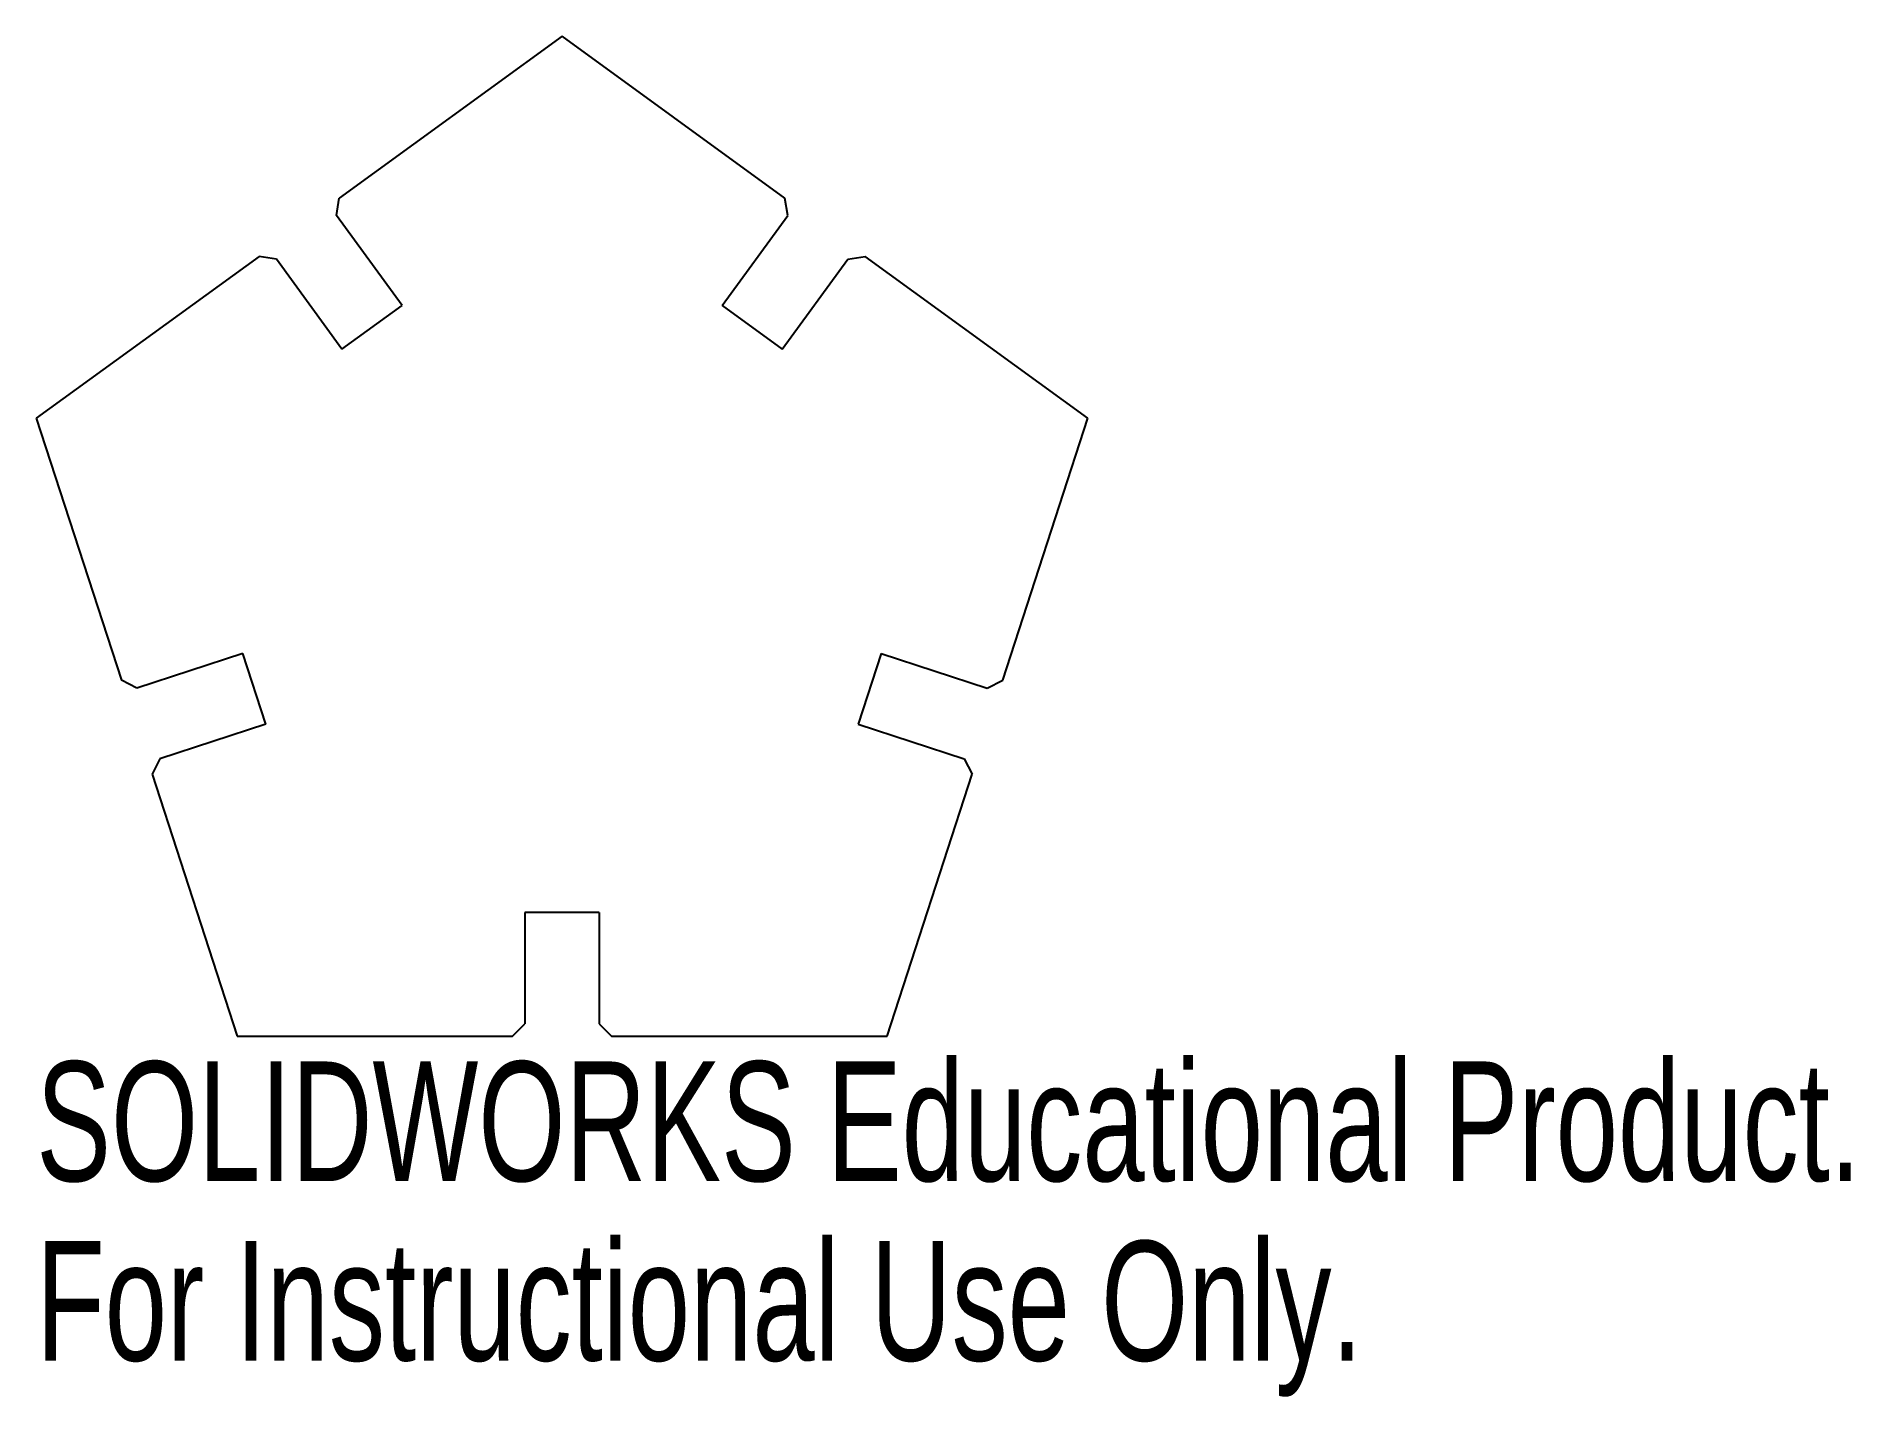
# Model space of a CAD drawing. Header units: millimetres. Extents: x -48.1 to 25.2, y -22.3 to 32.6.
import ezdxf

# ---------------------------------------------------------------- set-up
doc = ezdxf.new("R2010")
doc.units = ezdxf.units.MM
doc.styles.add('SLDTEXTSTYLE0', font='TXT', dxfattribs={"width": 0.7})

msp = doc.modelspace()

# ---------------------------------------------------------------- linework, layer by layer
at = {"color": 7, "linetype": 'Continuous'}
for p, q in [((-26.829, 32.619), (-35.827, 26.081)), ((-17.83, 26.081), (-26.829, 32.619)), ((-35.938, 25.383), (-35.827, 26.081)), ((-17.719, 25.383), (-17.83, 26.081)), ((-33.293, 21.743), (-35.938, 25.383)), ((-20.365, 21.743), (-17.719, 25.383)), ((-39.063, 23.73), (-48.062, 17.193)), ((-38.365, 23.62), (-39.063, 23.73)), ((-35.72, 19.979), (-38.365, 23.62)), ((-17.937, 19.979), (-15.292, 23.62)), ((-15.292, 23.62), (-14.594, 23.73)), ((-5.596, 17.193), (-14.594, 23.73)), ((-35.72, 19.979), (-33.293, 21.743)), ((-20.365, 21.743), (-17.937, 19.979)), ((-48.062, 17.193), (-44.625, 6.614)), ((-9.033, 6.614), (-5.596, 17.193)), ((-39.715, 7.684), (-43.995, 6.293)), ((-38.788, 4.831), (-39.715, 7.684)), ((-13.942, 7.684), (-14.869, 4.831)), ((-13.942, 7.684), (-9.663, 6.293)), ((-43.995, 6.293), (-44.625, 6.614)), ((-9.663, 6.293), (-9.033, 6.614)), ((-38.788, 4.831), (-43.068, 3.44)), ((-14.869, 4.831), (-10.59, 3.44)), ((-43.068, 3.44), (-43.389, 2.81)), ((-10.59, 3.44), (-10.269, 2.81)), ((-43.389, 2.81), (-39.951, -7.769)), ((-13.706, -7.769), (-10.269, 2.81)), ((-25.329, -2.769), (-28.329, -2.769)), ((-28.329, -2.769), (-28.329, -7.269)), ((-25.329, -2.769), (-25.329, -7.269)), ((-28.829, -7.769), (-28.329, -7.269)), ((-25.329, -7.269), (-24.829, -7.769)), ((-39.951, -7.769), (-28.829, -7.769)), ((-24.829, -7.769), (-13.706, -7.769))]:
    msp.add_line(p, q, dxfattribs=at)

# ---------------------------------------------------------------- texts
at = {"color": 7, "linetype": 'Continuous', "char_height": 4.83362, "attachment_point": 1, "style": 'SLDTEXTSTYLE0'}
for s, insert in [('SOLIDWORKS Educational Product.', (-48.062, -8.788)), ('For Instructional Use Only.', (-48.062, -16.039))]:
    msp.add_mtext(s, dxfattribs=dict(at, insert=insert))

doc.saveas('drawing.dxf')
